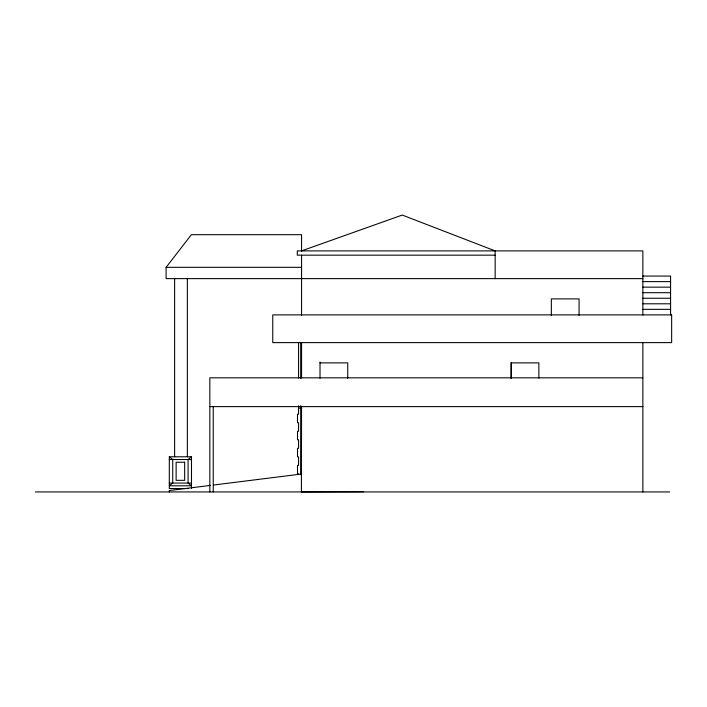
<?xml version="1.0" encoding="UTF-8"?>
<svg xmlns="http://www.w3.org/2000/svg" width="707" height="707" viewBox="0 0 707 707"><rect width="100%" height="100%" fill="white"/><g stroke="black" fill="none" stroke-linecap="round" stroke-linejoin="round"><path stroke-width="1.06" d="M642.857 278.629L166.11 278.629L166.11 267.326L191.376 234.689L301.562 234.689L301.562 251.003M191.491 488.528L191.491 456.784L188.08 459.515L188.08 483.067L191.491 485.797L169.309 485.797L172.72 483.067L172.72 459.515L169.309 456.784L169.309 488.528L188.504 488.528M301.562 250.897L402.248 215.061L495.156 250.897L495.156 278.629M210.536 485.391L169.309 490.543L169.309 491.939M213.611 485.011L301.562 474.017M363.354 491.719L301.403 491.939L301.562 406.613M495.156 255.165L297.293 255.165L297.293 250.897L642.857 250.897L642.857 315.039M166.11 267.326L301.562 267.326M642.857 276.066L670.581 276.066L670.581 314.889M642.857 281.616L670.581 281.616M642.857 287.157L670.581 287.157M642.857 292.707L670.581 292.707M642.857 298.257L670.581 298.257M642.857 303.798L670.581 303.798M642.857 309.348L670.581 309.348M320.015 362.885L347.738 362.885L347.738 378.192M642.857 377.821L209.838 377.821L209.838 491.939M209.838 406.613L642.857 406.613M298.575 408.098L300.714 408.098M169.309 456.784L191.491 456.784M169.309 459.515L191.491 459.515M298.575 473.92L297.506 473.92L297.506 465.383L298.575 465.383L298.575 456.855L297.506 456.855L297.506 448.318L298.575 448.318L298.575 439.789L297.506 439.789L297.506 431.252L298.575 431.252L298.575 422.724L297.506 422.724L297.506 414.187L298.575 414.187L298.575 405.659M169.309 483.067L191.491 483.067M35.35 491.939L669.732 491.939M642.857 342.621L642.857 491.939M579.077 315.295L579.077 298.893L551.345 298.893L551.345 315.295M538.867 378.192L538.867 362.885L511.134 362.885L511.134 378.192M511.241 362.479L511.241 378.192M320.015 361.993L320.015 378.316M301.562 255.165L301.562 315.295M301.562 342.621L301.562 377.927M300.714 342.771L300.714 378.272M300.714 405.659L300.714 474.759M298.575 342.736L298.575 378.077M213.249 406.613L213.249 491.939M187.355 278.673L187.355 456.784M174.62 278.673L174.62 456.784M671.65 314.889L272.761 314.889L272.761 342.621L671.65 342.621L671.65 314.889M184.668 462.245L176.131 462.245L176.131 480.336L184.668 480.336L184.668 462.245"/></g></svg>
